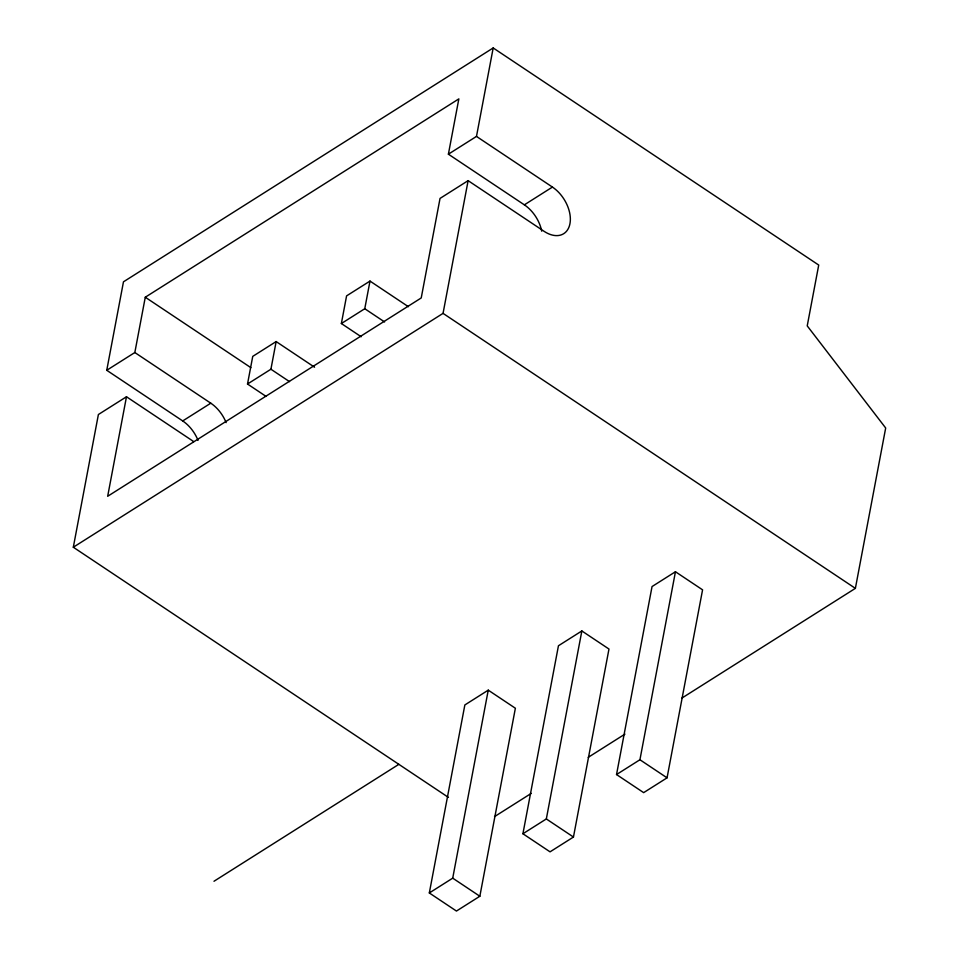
<?xml version="1.0" encoding="UTF-8"?>
<svg xmlns="http://www.w3.org/2000/svg" width="959" height="959" viewBox="0 0 959 959"><rect width="100%" height="100%" fill="white"/><g stroke="black" fill="none" stroke-linecap="round" stroke-linejoin="round"><path stroke-width="1.44" d="M448.452 797.409L73.316 547.229L98.393 414.516L126.48 396.762L193.718 441.608M198.022 440.385A28.962 18.665 57.7 0 0 182.713 420.941L106.749 370.282L123.471 281.814L493.19 47.95L818.722 265.056L807.226 325.88L885.684 428.002L855.38 588.358L681.909 698.08M126.48 396.762L107.672 496.282L421.229 297.949L440.037 198.417L468.124 180.652L544.077 231.311A28.962 18.665 57.7 0 0 569.958 223.675A28.962 18.665 57.7 0 0 552.432 187.077L476.479 136.418L448.392 154.183L524.357 204.842A28.962 18.665 57.7 0 1 541.703 231.179M106.749 370.282L134.835 352.528L145.277 297.23L458.846 98.885L448.392 154.183M266.111 396.427L247.518 384.02L252.744 356.376L276.144 341.572L314.552 367.201M247.518 384.02L270.918 369.227L276.144 341.572M361.195 336.753L341.368 323.531L346.583 295.875L369.994 281.083L408.402 306.7M341.368 323.531L364.768 308.726L369.994 281.083M73.316 547.229L443.046 313.365L468.124 180.652M476.479 136.418L493.19 47.95M429.32 892.961L464.851 704.961L488.251 690.156L515.379 708.245L479.848 896.245L456.448 911.05L429.32 892.961L452.72 878.156L488.251 690.156M522.919 833.755L558.45 645.755L581.849 630.95L608.977 649.039L573.458 837.039L550.046 851.844L522.919 833.755L546.33 818.95L581.849 630.95M616.529 774.548L652.048 586.548L675.448 571.744L702.575 589.833L667.056 777.833L643.657 792.637L616.529 774.548L639.929 759.744L675.448 571.744M182.713 420.941L210.788 403.188A28.962 18.665 57.7 0 1 226.108 422.619M524.357 204.842L552.432 187.077M213.989 881.261L398.848 764.335M494.52 816.624L531.238 793.393M588.215 757.346L624.932 734.126M443.046 313.365L855.38 588.358M364.768 308.726L384.595 321.948M270.918 369.227L289.51 381.622M145.277 297.23L250.874 367.657M134.835 352.528L210.788 403.188M639.929 759.744L667.056 777.833M546.33 818.95L573.458 837.039M452.72 878.156L479.848 896.245"/></g></svg>
